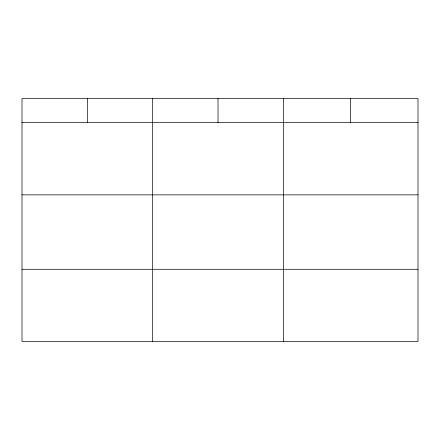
<?xml version="1.0" encoding="UTF-8"?>
<svg xmlns="http://www.w3.org/2000/svg" width="440" height="440" viewBox="0 0 440 440"><rect width="100%" height="100%" fill="white"/><g stroke="black" fill="none" stroke-linecap="round" stroke-linejoin="round"><path stroke-width="0.66" d="M418 194.86L418 98.505L22 98.505L22 341.495L418 341.495L418 194.86L22 194.86M22 122.639L418 122.639M22 269.274L418 269.274M350.68 98.505L350.68 122.639M283.36 98.505L283.36 341.495M218.02 98.505L218.02 122.639M152.68 98.505L152.68 341.495M87.34 98.505L87.34 122.639"/></g></svg>
